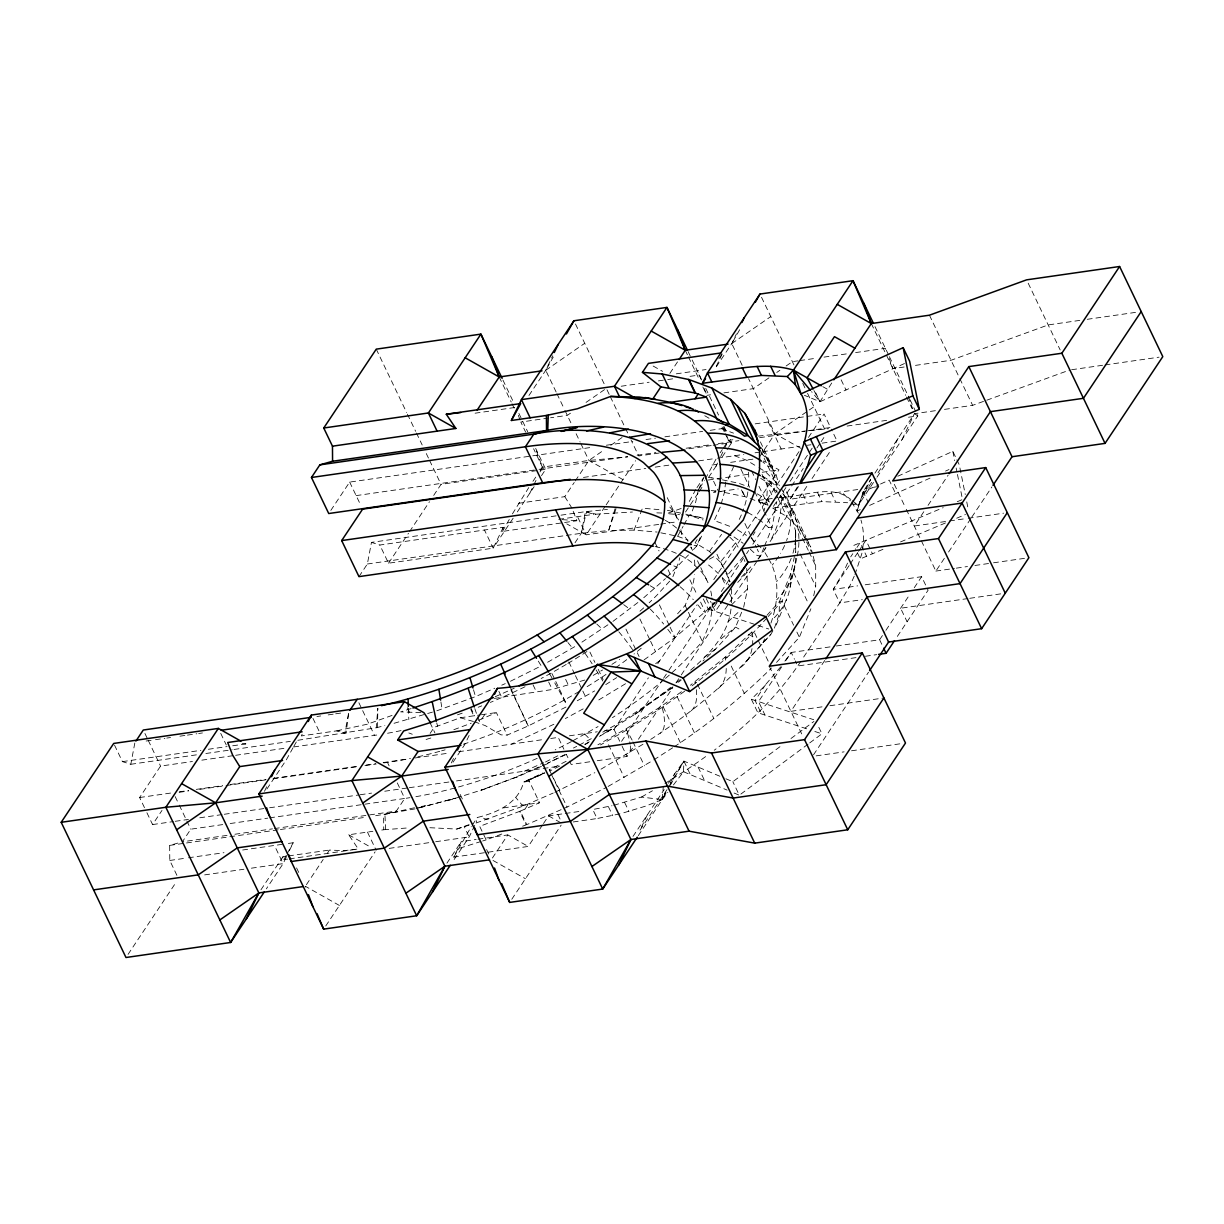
<?xml version="1.0" encoding="UTF-8"?>
<svg xmlns="http://www.w3.org/2000/svg" width="1224" height="1224" viewBox="0 0 1224 1224"><rect width="100%" height="100%" fill="white"/><g stroke="black" fill="none" stroke-linecap="round" stroke-linejoin="round"><path stroke-width="0.75" stroke-dasharray="5 3.75" d="M377.451 727.454L377.879 708.466M673.445 784.951L683.512 771.732L683.895 761.098L724.164 778.051M638.285 835.64L662.261 799.624L663.27 786.389M297.83 740.291L376.273 727.76L377.772 708.344M286.676 856.203L282.958 856.739L282.637 859.493L287.579 859.141M725.694 481.981L724.317 492.813L721.288 503.523M348.595 713.699L346.04 733.314L338.191 730.499M114.505 745.095L122.415 761.619L130.8 764.281L134.885 742.647M358.969 576.626L367.368 564.004L371.453 542.385L559.123 515.426M348.488 713.73L344.755 733.558L336.37 730.896L301.334 735.93L303.659 731.111M575.02 542.752L581.308 533.282L585.393 511.663L607.456 509.429M573.184 511.295L576.856 520.736L502.437 531.43L503.232 527.314L379.822 545.032L371.453 542.385M860.227 509.643L857.091 511.066L863.18 491.864L870.692 479.456L858.238 505.328L851.17 503.584M690.657 670.155C710.119 653.31 729.259 633.665 731.202 606.568M743.641 607.272L747.619 588.851L746.686 568.38M770.936 623.138C778.158 602.606 780.407 577.804 768.458 558.572M766.913 615.335L779.428 601.55L790.765 573.536L794.743 555.084M790.153 587.168L794.835 565.442M768.137 616.559L782.105 601.168L793.626 572.725L796.824 557.838M797.237 555.971C804.091 525.234 789.694 490.901 761.711 475.799M813.7 595.751L815.704 586.449L815.674 565.779L812.812 554.87M698.522 489.371L695.691 501.978L690.504 515.61L681.386 514.845M566.299 535.439L581.308 533.282L586.617 511.54L595.721 514.172M774.394 628.157L779.168 614.264L779.428 601.55L782.105 601.168L793.611 625.204M615.045 508.679L608.665 530.528L581.308 533.282M544.496 772.941L523.612 782.059C518.395 803.326 496.653 812.812 477.36 817.479L476.35 822.023M857.091 511.066L863.18 491.864L878.786 484.811M616.039 508.649L608.665 530.528L634.078 530.114L657.166 532.058M634.078 530.114L642.447 508.22L662.016 509.857M672.879 576.703L678.341 563.055A257.04 111.063 -25.6 0 0 679.81 557.731M677.561 613.79L685.149 605.452L691.3 590.09A257.04 111.063 -25.6 0 0 694.574 574.484M665.504 678.402A257.04 111.063 -25.6 0 0 687.245 658.175L702.423 641.514L708.574 626.153A257.04 111.063 -25.6 0 0 711.909 597.832M700.082 537.718L696.731 545.981L691.866 551.366M763.898 547.74L760.502 556.094L757.962 558.894M764.572 546.057L772.023 527.666L776.827 501.565M741.637 612.23L735.609 627.116L716.116 648.598L702.989 660.975M650.694 739.388C692.356 712.414 730.927 680.299 763.133 642.432L764.541 638.928M776.2 625.005L786.695 599.087M776.536 662.413L799.379 637.23L810.9 608.787M698.598 489.524L703.387 478.569M728.219 478.951L733.65 466.619M847.544 563.116L843.336 572.465L833.253 589.387L839.725 602.897L801.919 659.675M854.23 576.167L849.808 585.99L839.725 602.897L862.293 599.668M854.964 574.546L861.742 553.998A291.082 125.766 -25.6 0 0 860.977 520.093M720.278 507.088L714.189 520.521L732.763 527.422M264.506 791.285L266.832 786.42M286.232 857.198L283.142 863.624L266.342 888.854M289.323 850.772L293.194 842.755L285.682 843.826M528.952 395.49L545.72 370.306L552.728 355.74M503.232 527.314L493.18 548.184L388.528 563.208L379.822 545.032M529.946 492.981L533.052 486.525M533.832 484.903L536.953 478.431M540.059 471.959L542.4 467.109L535.531 448.489M451.319 762.95L453.66 758.1M469.098 735.471L464.615 744.789L452.314 763.256M542.477 825.037L528.232 846.442L453.813 857.121L461.295 841.607L476.167 839.465M474.759 825.328L469.19 836.91L452.375 862.14M718.779 358.8L722.848 352.696L715.367 368.21L731.768 343.577L736.45 333.877M705.315 478.997L716.147 458.878M715.994 466.267L717.539 463.039M720.661 456.567L723.767 450.095M724.547 448.489L728.448 440.395L725.939 433.633M647.328 814.893L639.861 830.408L667.248 789.281L662.261 799.624L645.583 806.142L621.746 813.379M670.247 783.069L674.73 773.752L683.895 761.098L690.367 774.624M898.095 438.314L890.613 453.844L876.919 474.407M902.027 439.554L913.716 415.303M701.612 536.127L696.731 545.981L693.167 545.017M453.813 857.121L471.286 826.582M689.296 501.442L695.982 489.156M283.861 859.676L286.401 855.071M287.242 853.526L293.194 842.755M660.884 532.822L677.622 536.296L683.068 526.412M683.971 524.775L689.418 514.891L703.571 518.104M292.995 747.818L286.278 759.92L265.317 791.408M512.412 513.912L528.768 487.58M613.821 805.285L641.468 797.054L662.261 799.624L666.774 791.591M670.37 785.181L683.895 761.098L668.182 787.705M556.124 392.001L545.72 370.306L553.248 357.087M742.172 365.288L731.768 343.577L741.178 327.068M746.778 660.975L770.783 634.491L773.492 629.748M293.837 746.303L297.524 739.862M502.437 531.43L509.811 518.548M797.39 486.938L790.061 499.239L785.211 489.095M831.723 382.99L819.988 401.732L804.413 395.306M697.16 539.585L695.14 542.798L709.461 551.473L713.194 555.115M144.478 807.656L139.628 797.528L160.558 766.086L192.459 761.496M330.832 510.393L349.666 482.088L530.879 456.078M146.911 812.736L152.572 824.563L161.996 810.41M222.692 824.594L190.791 829.184L182.391 841.791L227.435 835.334M128.076 954.353L176.394 881.8M388.528 563.208L408.495 533.251M409.535 531.675L429.486 501.702M433.694 495.399L441.038 484.352L538.223 470.399M260.942 889.802L282.958 856.739M532.96 481.292L536.112 476.564M540.304 470.261L542.4 467.109L588.912 460.438L627.652 456.965M513.131 518.226L493.18 548.184L484.474 530.007M517.339 511.907L534.138 486.678M541.498 475.646L545.69 469.327L535.668 448.412M306.398 884.692L323.182 859.493M327.374 853.204L329.47 850.053L343.852 850.695L358.265 848.997L348.702 834.783L372.876 831.31M518.288 503.324L564.799 496.653L574.24 482.486M575.28 480.91L588.912 460.438L604.518 449.636M430.129 733.406L434.168 727.331L460.239 717.769L479.67 714.969M669.88 373.351L678.081 361.034M385.682 829.597L384.917 814.434L396.331 811.068L404.746 798.461A257.04 111.063 -25.6 0 0 409.948 797.666M325.752 925.971L375.11 851.843M605.115 506.445L586.204 534.827L566.819 523.903M606.155 504.869L635.562 460.698M481.828 718.916L484.964 714.219M446.944 863.149L461.295 841.607M472.296 825.068L477.36 817.479M696.991 487.642L704.075 477.008M720.248 452.712L722.298 449.636M723.323 448.091L728.448 440.395L735.884 439.324M699.592 488.024L704.565 480.558M685.532 512.014L698.139 493.088M699.179 491.512L703.387 485.194M708.635 477.314L718.09 463.116M722.282 456.812L727.546 448.917M728.586 447.341L731.738 442.614L730.192 439.401M492.431 858.009L507.792 834.921L528.232 846.442M525.019 809.064L528.156 804.352M759.584 456.812L774.96 433.724L807.718 411.05M543.502 823.507L548.582 815.873L563.392 813.746M766.193 504.701L758.635 500.432L778.984 469.863L763.271 461.004M604.732 730.728L614.035 729.397L648.399 677.805M657.762 663.729L696.854 605.023M713.776 579.625L799.088 451.488M808.467 437.427L824.073 413.972L830.561 427.482L806.371 430.955M511.8 899.242L561.158 825.129M785.9 487.611L772.252 508.113L821.87 501.595L847.635 502.727M790.107 481.307L812.155 448.183M621.562 741.346L662.521 679.84M663.576 678.264L667.769 671.945M668.824 670.37L713.99 602.56M721.334 591.513L745.493 555.237M746.548 553.661L748.644 550.509M752.837 544.206L803.25 468.501M816.913 447.999L820.049 443.256M821.105 441.68L825.313 435.377M717.126 602.468L711.894 610.317L705.422 596.792M719.574 605.115L715.351 611.449L710.486 601.305M798.507 486.571L790.061 499.239L857.749 489.524M597.22 760.716L626.994 756.447L634.277 745.493M638.438 739.235L672.802 687.643L622.863 720.783L602.575 732.273M675.969 682.885L680.207 676.535M681.263 674.944L728.846 603.493M729.902 601.902L757.396 560.623M758.452 559.031L765.857 547.908M770.08 541.559L807.886 484.796M812.048 478.538L830.79 450.386M632.976 836.436L664.188 789.572M668.396 783.238L674.73 773.752M874.915 473.122L914.496 413.681L937.003 410.453M871.656 482.317L863.226 494.97L863.18 491.864L868.03 502.008M854.888 503.645L858.238 505.328L875.971 478.706M877.011 477.146L917.786 415.9L916.24 412.687M765.536 684.752L755.086 700.449L761.558 713.974M850.695 556.859L852.791 553.722M856.968 547.449L860.105 542.737L864.159 551.183M781.754 666.728L758.528 701.582L765.015 715.107M785.961 660.394L791.24 652.468L834.493 646.257M849.074 565.61L833.253 589.387L857.687 585.868M850.129 564.034L857.519 552.942M858.575 551.351L865.949 540.258L872.437 553.784M800.863 661.251C787.2 682.227 770.493 701 752.393 718.228A291.082 125.766 -25.6 0 1 714.235 750.236M824.716 660.501L790.888 711.328L822.513 706.784M923.799 511.724L914.282 526.014L947.774 521.194M928.037 505.359L948.126 475.187M836.375 645.981L879.612 639.769L884.86 631.89M885.916 630.314L910.075 594.038M914.267 587.734L921.626 576.688L928.098 590.213L896.595 637.52M813.532 754.81L868.52 672.221M906.28 509.322L935.87 571.072L944.331 558.374M948.569 552.024L970.77 518.67M971.825 517.079L991.93 486.907M709.461 551.473L721.579 534.368M780.667 666.866L763.378 687.23L751.383 699.241L757.87 712.751L807.718 729.152M784.89 661.113L791.24 652.468L794.483 659.231M662.261 799.624L667.86 792.28M724.103 568.471L720.401 562.183L735.578 542.798L729.183 536.54M729.672 581.92L727.79 574.775L743.549 556.385L744.896 561.525M666.759 577.376L690.642 552.697M741.469 577.101L752.898 564.494M766.867 617.967C744.192 643.732 717.952 666.208 690.627 686.894M669.666 581.186L657.028 595.078A257.04 111.063 -25.6 0 1 649.179 602.759M737.705 582.425L747.573 571.807M763.133 642.432L770.783 634.491M703.341 598.949L708.206 609.093L714.862 602.422M731.569 604.855L747.619 588.851M643.763 597.71L665.443 578.615M716.346 602.208L675.036 637.474L641.56 661.694M768.167 661.144L754.183 631.966L751.918 631.89L725.082 657.212L690.382 685.272M674.179 746.824C709.063 723.797 741.759 697.451 771.457 668.013M727.882 621.93L739.709 610.929M612.949 621.379L638.178 602.3M672.863 686.863L634.874 714.311L670.645 687.429M676.474 682.64L680.85 679.045M678.448 682.273L681.248 679.978M721.043 638.836L735.609 627.116L742.081 630.712M725.893 778.785L732.855 781.708L781.815 745.324M790.995 738.5L813.945 721.441M740.857 794.085L808.177 744.054M809.707 742.922L821.947 733.819L817.907 725.373M704.443 657.135L716.116 648.598M581.92 642.141L611.403 622.496M655.666 663.638L659.843 660.608M681.447 691.744L661.664 706.049L626 728.892L597.909 744.804M684.629 691.223L663.163 706.768L627.178 729.795L600.464 744.926M545.72 370.306L584.735 343.301M570.445 413.207L567.324 415.364L550.571 417.767M586.036 402.405L606.324 388.375L609.521 395.046M731.768 343.577L770.783 316.588M610.761 445.322L624.806 435.591M768.963 377.849L753.357 388.651L723.598 392.919M776.766 372.448L779.887 370.291M786.129 365.976L792.372 361.661L797.956 360.851M809.278 409.964L813.96 406.72M660.455 695.798L668.671 690.305M599.469 736.389L611.419 729.259L600.632 735.364M547.618 662.261L575.678 646.134M605.758 684.614L616.651 677.637M625.541 683.726L595.859 701.704M607.379 731.906L641.085 710.272M601.015 769.162L644.329 743.458M608.098 786.451L652.27 760.838M653.846 759.844L672.619 747.818M611.923 664.372L619.65 659.461M664.969 783.513L688.056 768.84A291.082 125.766 -25.6 0 0 708.268 754.673M715.765 491.038L713.47 492.476L718.763 491.711M593.166 675.388L602.575 670.002M641.468 797.054L652.453 790.781M709.461 559.169L714.449 556.339L720.401 562.183M577.254 700.771L594.665 690.917M583.19 708.88L565.366 718.534M591.314 738.653L578.325 745.569M584.904 744.284L591.269 740.673M584.965 744.62L588.254 742.739M573.077 740.658L598.046 726.582M529.273 781.249L523.612 782.059L542.966 772.956M510.469 681.248L541.253 665.871L537.474 659.812M495.154 696.762L514.218 688.24M565.978 707.059L528.202 725.939L507.164 735.104L500.998 734.859L485.209 725.587L475.279 722.053M553.875 724.271L511.494 744.131M545.476 761.986L560.255 754.596M573.398 748.032L576.688 746.395M564.723 754.688L547.618 763.225L566.651 754.213M559.643 766.071L549.79 770.998L549.27 769.743L566.253 761.252M554.87 792.311L594.833 772.681M501.794 834.018L486.173 839.878L479.686 826.353L520.292 811.13L526.764 824.639L567.064 807.06L606.492 787.369M520.292 811.13L539.554 802.714L528.768 780.178L544.879 772.864M904.475 363.543L819.988 401.732L811.558 391.665M880.515 484.031L889.19 480.114L895.662 493.639M897.789 476.228L952.823 451.35L956.066 458.113M869.652 505.39L931.785 477.314M945.54 471.087L948.983 469.542M436.815 710.807L475.524 696.609L494.771 688.209M501.763 685.165L505.252 683.635M478.676 720.293L496.378 712.582L507.164 735.104M524.438 771.166L543.716 762.751M541.391 766.392L517.431 776.842L480.925 790.291L514.401 777.73L544.129 764.755M543.104 765.643L548.23 763.409M528.768 780.178L544.542 773.293M476.09 822.987L524.316 805.652L553.172 793.06M853.832 545.384L943.199 507.654M957.245 501.733L962.508 499.499L956.174 468.027M882.963 549.331L860.319 558.894L855.454 548.765M900.527 541.926L946.167 522.663M956.694 518.211L965.476 514.508M453.859 729.703L471.225 723.2M522.617 826.2L526.091 824.899L519.619 811.374M944.5 409.382L972.636 405.343L984.999 400.845M986.758 400.202L1069.776 369.985M681.171 508.465L666.805 513.621L679.565 514.692M429.899 827.715L456.751 829.061L472.862 823.278M392.062 715.413L367.384 724.195L336.37 730.896M494.312 698.43L552.254 689.495L585.118 679.947M420.016 807.656L455.588 798.155L415.135 808.88L372.356 816.301M416.328 808.574L425.417 805.729L416.328 807.396M411.157 708.574L400.615 711.878L422.173 712.674M394.052 723.292L435.056 711.358M426.074 739.495L433.021 737.307M447.678 800.726L486.402 788.486M456.751 829.061L469.067 825.19M459.78 848.156L480.894 841.531M482.654 840.98L486.173 839.878M514.401 777.73L517.431 776.842M176.914 875.344L169.784 860.472L169.662 845.401L178.75 842.831M414.508 807.733L383.617 814.679L383.739 829.75L380.113 830.27M619.941 813.838L597.098 818.535L592.768 809.523L612.015 805.744M376.273 727.76L384.841 725.602M676.306 373.825L706.064 369.541M621.211 386.233L649.118 382.225M658.42 380.894L665.856 379.822M667.723 379.547L673.307 378.752M690.045 376.349L699.348 375.018L701.23 380.098M799.808 360.59L816.561 358.188M823.997 357.117L848.186 353.644M855.622 352.573L885.396 348.305L886.65 351.686M1079.813 320.382L1048.188 324.926L951.033 360.269L913.532 365.655M1087.249 319.311L1137.479 312.105M475.096 413.192L516.023 407.317M548.719 418.042L520.812 422.051L525.601 432.057M706.86 395.337L710.578 394.801M904.154 367.001L892.893 368.623L889.144 358.464M1071.643 369.725L1103.268 365.18M1105.119 364.92L1159.082 357.163M532.761 455.802L593.166 447.127M606.385 445.23L632.808 441.436M646.027 439.538L655.467 438.177M664.907 436.83L702.653 431.399M710.211 430.328L725.266 428.155M755.177 423.856L824.073 413.972M758.207 436.127L808.161 430.741M356.138 495.613L537.168 469.618M539.05 469.343L627.667 456.628M637.092 455.267L655.957 452.559M686.129 448.229L710.639 444.71M718.182 443.623L738.913 440.655M759.66 437.672L804.52 431.231M540.09 470.138L545.69 469.327L542.4 467.109L533.603 448.749M659.185 453.033L638.714 455.971L631.003 439.875M688.944 448.764L711.282 445.551M713.133 445.291L731.738 442.614L728.448 440.395L725.251 433.724M810.013 430.588L828.48 428.721M847.084 426.059L888.012 420.169M908.483 417.231L917.786 415.9L914.496 413.681M583.481 477.421L645.767 468.471M655.207 467.124L670.308 464.952M698.629 460.882L715.612 458.449M717.494 458.174L743.84 454.395M755.055 452.788L760.655 451.977M762.521 451.702L799.823 446.347M807.274 445.291L810.992 444.756M822.146 443.149L837.032 441.007L831.371 429.18M712.047 465.028L717.631 464.233M730.652 462.351L754.841 458.878M708.298 480.022L749.226 474.147M762.246 472.265L778.984 469.863M720.538 491.451L738.194 488.927M561.005 515.166L585.393 511.663L593.778 514.325L632.441 512.014M558.741 519.343L593.778 514.325M758.635 500.432L777.118 497.786M778.954 497.525C801.475 497.632 831.341 482.99 850.848 499.53M865.276 488.437L878.434 486.555M367.368 564.004L564.417 535.714M658.757 524.408L586.204 534.827L577.499 516.65M660.623 524.147L677.362 521.745M949.625 520.934L966.379 518.532M968.23 518.257L1003.588 513.193M935.87 571.072L954.475 568.41M956.342 568.135L967.496 566.544M974.947 565.473L991.685 563.071M993.551 562.795L1028.894 557.716M865.215 584.797L921.626 576.688M967.893 598.567L900.619 608.236L907.091 621.761M969.76 598.307L1005.271 593.212M146.146 741.025L153.643 739.954M155.525 739.678L164.903 738.332M166.785 738.057L170.534 737.521M179.928 736.175L185.558 735.364M187.425 735.104L196.819 733.757M198.686 733.482L202.45 732.947M316.924 716.499L320.688 715.963M328.185 714.893L333.815 714.082M335.697 713.806L341.328 712.995M122.415 761.619L200.904 750.343M208.386 749.272L227.067 746.594M232.698 745.783L245.825 743.901L242.597 742.081M856.004 657.625L797.727 665.994L795.294 660.914M865.414 656.263L876.69 654.641M130.8 764.281L196.483 754.841M205.877 753.494L232.147 749.731M234.013 749.455L290.317 741.377M481.43 714.724L496.378 712.582M201.853 760.15L233.753 755.575M235.635 755.3L286.309 748.032M293.806 746.946L374.513 735.364A257.04 111.063 -25.6 0 0 377.971 734.844M139.628 797.528L171.712 792.907M179.27 791.836L188.695 790.475M196.253 789.388L222.676 785.594M230.234 784.508L266.098 779.367M273.64 778.28L358.586 766.086M366.144 765L375.584 763.638M383.127 762.552L407.668 759.033M415.211 757.947L449.193 753.066M458.633 751.72L543.272 739.556M550.739 738.485L558.221 737.414L563.897 749.241M569.389 735.808L597.297 731.799M179.148 792.311L188.527 790.964M199.787 789.358L224.191 785.854M226.058 785.579L265.47 779.918M272.983 778.846L357.439 766.714M364.951 765.643L376.212 764.021M383.709 762.934L387.473 762.399A257.04 111.063 -25.6 0 0 410.423 758.39M829.949 705.712L883.896 697.971M152.572 824.563L173.349 821.579M175.231 821.304L188.45 819.407M199.772 817.785L222.416 814.541M224.313 814.266L267.719 808.024M269.617 807.764L358.326 795.019M360.223 794.743L371.545 793.121M384.764 791.224L407.408 787.965M409.306 787.705L448.933 782.014M456.491 780.927L541.268 768.749M543.135 768.488L559.965 766.071M589.784 761.787L571.18 764.449L566.314 754.321M230.204 823.523L267.735 818.137M269.617 817.861L404.746 798.461L396.515 781.294M234.932 834.248L272.478 828.862M274.344 828.587L396.331 811.068M169.662 845.401L184.686 843.244M186.553 842.969L278.521 829.765M280.403 829.505L364.844 817.372M816.194 755.866L844.101 751.857M851.537 750.786L901.782 743.565M503.416 807.901L539.554 802.714M169.784 860.472L186.599 858.055M188.465 857.779L223.977 852.684M242.658 850.007L283.815 844.101M565.228 813.486L579.916 811.374M288.543 855.928L329.47 850.053M289.43 858.881L358.265 848.997M204.653 874.885L243.897 869.254M251.379 868.183L283.142 863.624L274.436 845.447M389.186 848.385L433.832 841.974M435.698 841.714L469.19 836.91L464.156 826.399M573.23 821.962L597.098 818.535M478.033 839.19L507.792 834.921M383.739 829.75L407.623 827.944M656.829 512.856L662.459 513.055M768.335 527.498L772.023 527.666L764.618 512.213M488.407 819.131L484.673 818.871L480.757 816.408M562.367 519.634L576.856 520.736M242.199 743.611L245.825 743.901M708.757 477.391L720.661 479.471M711.175 490.579L716.56 491.023M727.117 657.487L725.082 657.212L725.342 658.237A80.753 39.734 48.7 0 1 725.878 661.771M460.239 717.769L473.596 721.533M722.405 479.839L738.638 483.22L747.956 486.662M758.987 486.356L768.045 505.252L745.125 496.73L718.366 491.176L711.878 477.651M667.355 510.301L683.91 513.743M685.746 514.126L703.157 519.986M690.504 515.61L703.249 518.257M696.624 682.548L694.849 682.043L695.156 683.053M708.206 609.093L756.279 624.898M758.054 625.479L768.733 628.998M751.383 699.241L813.7 719.712M814.832 731.478L821.947 733.819M524.316 805.652L521.975 804.872L515.656 797.405M721.533 428.691L733.497 433.143M734.492 455.741L746.456 460.178L757.381 466.788M677.622 536.296L688.133 540.197M408.816 732.947L412.274 734.247M683.512 771.732L727.163 790.107M734.109 793.03L739.327 795.233L732.855 781.708M673.873 565.901L677.255 567.477M748.553 634.323L755.04 637.918M822.803 386.662L827.516 389.308M800.909 448.351L774.96 433.724L748.568 378.644M653.142 366.037L662.567 371.346M622.97 479.624L588.912 460.438L580.91 443.746M548.582 815.873L562.214 823.553M493.027 860.472L525.448 878.74M348.702 834.783L371.316 847.528M339.4 905.454L305.357 886.268L306.811 889.695M704.733 415.716L711.037 419.434M650.265 585.776L654.947 588.53M758.957 467.736L765.199 471.515L779.52 485.53M760.685 478.37L766.882 482.118L777.271 492.293M772.726 508.082L786.787 516.589L801.108 530.589L806.907 540.488M737.475 529.87L746.518 535.347M734.002 536.923L743.167 543.334M623.674 604.625L629.809 609.185M852.317 500.692L858.238 505.328M750.266 549.224L756.998 555.466L760.502 556.094L757.212 549.224M596.822 624.056L602.208 629.151M761.45 453.492L766.561 458.48L776.23 474.958L778.265 482.761M760.976 547.801L751.046 538.086A80.753 71.13 -52.5 0 0 755.055 531.843M584.72 734.094L590.427 739.74M843.443 493.731L850.389 500.8M567.936 642.539L572.557 648.139M564.799 496.653L571.945 508.144M851.552 501.978L858.345 513.116M762.246 449.468L771.916 465.946L776.796 484.658L776.812 492.17M781.447 488.82L789.189 502.008L791.224 509.811M795.692 541.406L795.508 530.895L790.658 512.351L781.065 496.011L781.249 497.25A80.753 72.491 -38.2 0 1 769.911 541.36M807.871 542.125L810.778 547.067L812.415 553.309M767.509 556.951L763.699 550.479A80.753 72.491 -38.2 0 0 765.903 547.526M735.578 542.798L739.112 548.842M725.021 570.047L727.79 574.775M813.96 390.563L819.988 401.732L814.327 389.89M549.27 769.743L549.714 770.661A80.753 1.576 64.9 0 0 552.269 775.802M1028.191 283.188L1060.183 349.957M929.444 315.195L959.035 376.961M959.83 378.629L972.636 405.343M956.877 459.811L959.31 464.875L965.262 494.511M874.992 326.594L888.593 354.975M889.389 356.643L909.294 398.198M910.075 399.804L915.476 411.065M871.304 323.549L885.702 353.598M886.497 355.266L905.699 395.321M906.494 396.989L912.094 408.678M894.285 484.276L905.485 507.654M841.148 379.838L845.998 389.982M761.527 297.279L793.978 364.997M802.776 383.357L806.769 391.695M807.565 393.363L824.762 429.257M864.97 552.881L866.577 556.247M831.127 492.461L835.441 501.473M817.54 492.584L821.87 501.595M879.612 639.769L882.856 646.532M768.274 421.989L781.218 449.024M802.822 494.098L807.136 503.11M760.395 441.91L771.916 465.946L768.213 466.375A80.753 72.797 -22.5 0 0 762.873 462.106M793.504 511.02L805.836 536.77M806.662 538.483L810.778 547.067M761.619 447.999L773.951 473.749M783.834 494.542L811.175 551.443M760.349 450.31L776.796 484.658L773.063 484.903A80.753 72.078 -7.1 0 0 761.833 476.549M798.4 529.717L801.689 536.586M802.5 538.3L808.268 550.326M809.095 552.039L815.674 565.779M780.3 495.644L793.458 523.107M769.514 480.527L777.745 497.694M778.571 499.423L786.787 516.589M762.032 474.422L772.726 496.745M800.083 553.829L815.704 586.449M767.938 499.101L769.376 502.1M751.597 470.903L755.698 479.487M688.148 351.64L691.346 358.326M692.157 359.994L701.75 380.021M705.743 388.36L718.549 415.074M724.027 426.518L726.337 431.353M754.749 491.604L763.807 510.5M793.626 572.725L808.421 603.631M685.256 350.263L687.659 355.266M688.454 356.934L699.654 380.312M702.851 386.983L706.049 393.669M722.053 427.038L724.44 432.057M740.903 469.113L749.608 487.29M742.693 491.666L745.125 496.73M741.438 489.875L744.682 496.638M744.881 523.474L750.633 535.5M751.459 537.214L756.386 547.511M796.901 632.074L799.379 637.23M716.958 554.273L725.189 571.44M726 573.153L730.116 581.737M769.284 666.254L802.883 736.358M722.298 578.447L725.541 585.21M729.581 593.655L732.013 598.72M674.194 510.974L678.509 519.971M667.233 497.648L677.928 519.971A257.04 111.063 -25.6 0 0 667.585 504.64M692.524 550.448L690.872 547.006A257.04 111.063 -25.6 0 1 692.08 550.127M697.466 560.745L699.929 565.901M700.755 567.615L708.145 583.068A257.04 111.063 -25.6 0 0 701.245 571.593L691.086 561.862A257.04 111.063 -25.6 0 0 679.442 554.793M575.479 323.993L604.732 385.024M610.332 396.714L624.714 426.763M625.525 428.431L630.238 438.269M689.892 579.809L697.298 595.247M700.587 602.116L705.529 612.428L702.729 611.036A80.753 39.734 48.7 0 0 696.961 603.814M731.233 666.07L744.391 693.549M654.917 542.354L659.032 550.938M668.09 569.833L671.379 576.703M685.149 605.452L687.613 610.608M688.439 612.321L702.423 641.514M659.415 604.855L669.283 625.464M670.094 627.178L675.036 637.474L672.542 635.853A80.753 32.161 52.4 0 0 667.08 628.371M697.451 684.262L713.898 718.595M556.92 393.669L564.126 408.694M564.922 410.361L572.113 425.386M576.122 433.724L580.115 442.078M639.907 618.962L649.776 639.571M650.602 641.284L655.529 651.596M677.117 696.655L694.391 732.717M698.093 767.081L704.58 780.591M625.938 629.075L639.096 656.538M680.437 742.815L663.163 706.768L661.664 706.049L662 707.028A80.753 24.128 55.8 0 1 660.241 733.268M502.911 380.021L513.3 401.732M518.899 413.406L527.697 431.766M499.208 376.977L511.204 402.007M512.014 403.691L514.417 408.694M589.953 652.101L594.895 662.398M598.184 669.268L603.126 679.565M632.12 740.092L626 728.892L626.367 729.841A80.753 15.744 58.9 0 1 630.131 744.253M632.93 741.805L644.451 765.841M614.035 729.397L619.711 741.224M622.129 746.303L626.994 756.447M568.839 661.878L574.607 673.904M575.418 675.617L581.997 689.357M582.823 691.07L585.286 696.226M608.527 744.727L624.163 777.347M565.641 679.335L568.517 685.333M624.653 802.516L628.983 811.527M551.993 673.613L566.788 704.519M548.658 681.982L552.254 689.495M608.404 806.677L612.719 815.689M376.258 349.146L406.598 412.473M407.424 414.186L415.624 431.307M416.451 433.021L422.188 445.001M426.289 453.553L428.752 458.679M429.563 460.392L441.038 484.352M533.037 684.828L536.632 692.34M510.928 689.877L528.202 725.939L527.1 723.476M551.443 774.44L567.064 807.06M498.872 691.346L501.748 697.359M557.884 814.526L560.776 820.539M470.628 707.472L474.683 715.918M470.766 709.415L473.994 716.162M349.666 482.088L361.003 505.757M430.022 722.696L434.887 732.839M460.209 794.452L462.611 799.456M486.601 849.533L489.003 854.551M407.286 707.702L409.443 712.2M358.877 702.744L374.513 735.364M387.473 762.399L389.11 765.841M312.962 718.366L320.091 733.237M367.46 832.091L376.166 850.267M296.56 867.908L298.962 872.911M220.733 733.375L226.272 744.942M144.922 733.467L147.4 738.607M148.226 740.336L160.558 766.086M175.154 796.564L178.444 803.418M179.27 805.147L190.791 829.184M477.773 716.897L480.313 723.629M908.239 396.76L912.614 408.602M723.445 426.855L725.327 431.934M704.351 388.559L706.233 393.638M518.303 415.273L520.185 420.352M474.805 708.635L476.503 713.531M473.489 689.724L475.524 696.609M436.738 722.894L437.58 726.26M751.918 631.89L752.148 632.946A80.753 46.742 44.5 0 1 752.638 643.748M966.746 501.917L967.863 507.47M952.823 451.35L954.689 460.622M440.915 701.949L442.063 709.155M766.882 482.118L767.081 483.373A80.753 71.13 -52.5 0 1 763.837 511.647M790.765 573.536L790.949 574.683A80.753 67.549 17.4 0 1 772.359 619.635M790.658 512.351L790.826 513.56A80.753 72.797 -22.5 0 1 786.588 540.549M408.418 708.359L408.816 719.59M795.692 543.257L795.707 552.559L795.524 540.212M795.508 530.895L795.524 538.346M731.539 589.065L731.554 603.111M630.314 745.844A80.753 15.744 58.9 0 1 628.417 753.632M664.127 679.58A257.04 111.063 -25.6 0 1 612.444 717.647M571.409 741.591A257.04 111.063 -25.6 0 1 555.237 749.838M537.168 758.329A257.04 111.063 -25.6 0 1 411.692 797.39M696.318 689.709A80.753 32.161 52.4 0 1 689.846 711.848M726.245 668.442A80.753 39.734 48.7 0 1 716.805 689.678M641.238 648.215A257.04 111.063 -25.6 0 1 633.986 654.044M626.703 659.659A257.04 111.063 -25.6 0 1 615.06 668.182M606.018 674.439A257.04 111.063 -25.6 0 1 585.623 687.582M579.151 691.499A257.04 111.063 -25.6 0 1 462.748 744.437M445.108 749.838A257.04 111.063 -25.6 0 1 441.619 750.817M439.753 751.337A257.04 111.063 -25.6 0 1 414.033 757.641M708.558 564.983A80.753 46.742 44.5 0 1 718.289 573.521M722.206 577.453A80.753 46.742 44.5 0 1 729.55 585.745M752.01 648.644A80.753 46.742 44.5 0 1 740.826 667.248M559.965 790.092A80.753 1.576 64.9 0 1 553.784 778.831M527.039 723.323A80.753 1.576 64.9 0 1 510.301 687.215M694.421 560.057A257.04 111.063 -25.6 0 1 694.88 565.304M665.29 520.368A257.04 111.063 -25.6 0 1 690.091 545.277M643.686 607.869A257.04 111.063 -25.6 0 1 639.433 611.679M586.908 651.505A257.04 111.063 -25.6 0 1 567.814 663.485M566.192 664.448A257.04 111.063 -25.6 0 1 541.176 678.494M525.019 686.74A257.04 111.063 -25.6 0 1 490.304 702.423M481.751 705.865A257.04 111.063 -25.6 0 1 478.202 707.258M462.198 713.179A257.04 111.063 -25.6 0 1 456.873 715.03M401.074 730.59A257.04 111.063 -25.6 0 1 384.979 733.712M618.839 631.798A80.753 24.128 55.8 0 1 634.277 652.101M650.235 609.093A80.753 32.161 52.4 0 1 663.638 624.011M585.103 653.402A80.753 15.744 58.9 0 1 592.125 663.775M596.088 669.956A80.753 15.744 58.9 0 1 602.82 681.064M680.192 586.77A80.753 39.734 48.7 0 1 693.289 599.638M549.484 673.582A80.753 7.13 62 0 1 552.101 678.173M554.747 682.87A80.753 7.13 62 0 1 566.146 703.968M680.896 529.625A257.04 111.063 -25.6 0 1 681.921 538.269M748.507 472.143A80.753 68.758 -64.5 0 1 748.476 486.464M747.849 491.895A80.753 68.758 -64.5 0 1 742.723 511.479M741.331 514.906A80.753 68.758 -64.5 0 1 738.149 521.623M710.762 591.039A257.04 111.063 -25.6 0 1 711.695 596.103M655.069 546.547A257.04 111.063 -25.6 0 1 661.633 548.168M663.362 548.658A257.04 111.063 -25.6 0 1 677.821 554.013M784.63 545.445A80.753 72.797 -22.5 0 1 780.591 553.324M778.724 556.369A80.753 72.797 -22.5 0 1 772.252 565.044M795.676 532.088A80.753 72.078 -7.1 0 1 795.631 537.78M795.508 539.677A80.753 72.078 -7.1 0 1 791.806 556.721M791.224 558.297A80.753 72.078 -7.1 0 1 776.582 581.599M795.676 558.113A80.753 70.319 6.3 0 1 776.613 599.882M747.711 512.519A80.753 67.549 17.4 0 1 757.12 518.226M758.605 519.282A80.753 67.549 17.4 0 1 768.274 527.345M757.228 493.853A80.753 70.319 6.3 0 1 769.1 501.901"/><path stroke-width="1.5" d="M548.245 415.074L547.755 430.404L533.817 434.137L319.862 464.86L311.462 477.482L328.736 513.529L542.676 482.807A257.04 111.063 -25.6 0 1 665.045 502.207M381.46 705.682C444.388 691.239 504.426 665.642 559.873 632.762C586.724 616.345 612.444 598.092 636.251 577.499C652.545 560.776 674.24 546.592 680.376 522.786C708.421 435.514 592.447 421.852 533.817 434.137L525.402 446.76L311.462 477.482M702.76 531.109C740.321 433.709 612.214 416.818 546.531 430.527L332.576 461.249L319.862 464.86M706.477 526.274L706.982 525.249C721.166 497.082 728.433 460.193 707.564 433.296C683.803 405.557 645.415 398.198 610.654 396.438L577.422 408.755L546.409 415.456L511.372 420.49L521.424 399.621L573.934 320.764L666.958 307.408L687.352 349.972M873.401 323.258L853.006 280.694L793.458 370.122L800.955 393.883L903.159 347.692L912.844 395.842L804.168 441.726L810.655 455.236L807.519 465.977L800.144 482.332M271.514 776.72L274.62 770.263M308.295 721.471L311.386 715.061L404.41 701.704L423.978 712.735L430.726 722.971M246.376 918.826L258.845 892.939L215.653 802.806L181.611 783.62M554.288 352.512L558.19 344.418M457.562 750.006L460.668 743.534M494.588 694.253L497.434 688.347C544.221 684.706 589.096 669.543 631.921 651.658A291.082 125.766 -25.6 0 0 696.242 601.061C732.518 568.502 756.524 525.586 783.589 485.729C793.336 470.628 801.567 454.425 805.606 436.83A291.082 125.766 -25.6 0 0 802.21 395.949L795.401 384.795L787.17 376.533L761.404 375.416L702.484 383.265L707.472 372.907L759.982 294.051L853.006 280.694L871.304 323.549L833.835 379.822M432.424 892.097L444.893 866.225L401.702 776.092L367.644 756.891M741.897 322.555L744.223 317.704M618.472 865.383L630.926 839.511L587.75 749.379L553.692 730.177M511.372 420.49L520.72 403.568L446.301 414.248L455.863 428.461L332.469 446.179L323.748 428.002L376.258 349.146L480.91 334.121L502.115 378.354M566.421 333.968L573.934 320.764M303.491 886.528L258.845 892.939L230.632 942.48L125.98 957.505L61.2 822.299L113.71 743.442L218.362 728.418L240.975 741.163M755.284 302.313L759.982 294.051M489.539 859.814L444.893 866.225L416.68 915.766L323.656 929.123L258.876 793.917L311.386 715.061M869.576 670.63L888.609 642.049L981.633 628.692L1028.894 557.716L985.718 467.583L938.456 538.56L845.432 551.917L769.284 666.254L862.308 652.897L905.5 743.029L847.742 829.78L754.718 843.137L689.066 831.173L630.926 839.511L602.713 889.052L509.704 902.409L444.924 767.203L497.434 688.347M135.925 741.071L143.285 730.024L357.24 699.302A257.04 111.063 -25.6 0 0 523.903 642.447L550.54 627.438A257.04 111.063 -25.6 0 0 639.754 559.016L654.917 542.354L661.067 526.993A257.04 111.063 -25.6 0 0 653.738 472.449L643.579 462.718A257.04 111.063 -25.6 0 0 525.402 446.76L542.676 482.807M653.371 546.179A257.04 111.063 -25.6 0 0 572.909 545.904L358.969 576.626L341.68 540.58L362.625 509.138L570.262 479.318M218.362 728.418L165.852 807.274L61.2 822.299M282.56 760.456L239.766 766.591L215.653 802.806L176.654 829.811M477.192 410.04L499.208 376.977L542.003 370.826M349.88 710.348L357.24 699.302M264.231 892.005L230.632 942.48L165.852 807.274L215.653 802.806L262.166 796.136M404.41 701.704L351.9 780.56L258.876 793.917M460.897 745.324L418.103 751.459L397.662 739.954L403.645 730.973L430.022 722.696L470.628 707.472L493.41 697.527M760.961 448.229L747.925 435.469L729.167 424.116L717.218 419.679L706.416 397.142L695.462 393.072L660.884 386.861L642.447 372.341L648.429 363.375L720.982 352.956M418.103 751.459L401.702 776.092L362.687 803.097M610.654 396.438L639.295 397.066L652.79 399.024L660.884 386.861M679.106 359.504L685.256 350.263L728.051 344.112M702.484 383.265L705.544 378.675M695.018 398.779L698.154 394.082M450.279 865.291L416.68 915.766L351.9 780.56L401.702 776.092L448.214 769.422M701.719 595.568L765.811 616.651L772.283 630.161L689.663 691.575L640.703 670.966L597.48 664.418L537.933 753.846L444.924 767.203M634.231 657.441L640.703 670.966L587.75 749.379L548.735 776.368M718.167 600.892L722.344 594.619M806.463 468.287L816.913 452.589L810.441 439.079M720.63 603.524L748.048 562.336L836.42 549.637L878.434 486.555L871.962 473.03L783.589 485.729M800.618 483.404L822.773 450.126L816.286 436.601M716.193 601.091L735.364 579.61L748.048 562.336L741.576 548.811L829.949 536.112L871.962 473.03M637.245 837.201L602.713 889.052L537.933 753.846L587.75 749.379L645.889 741.025L711.527 753.005L804.551 739.648L862.308 652.897M992.985 485.316L1012.019 456.736L1105.043 443.379L1162.8 356.628L1119.608 266.495L1061.851 353.246L968.827 366.603L892.694 480.94L985.718 467.583M825.772 658.925L867.02 596.975L960.044 583.619L1007.306 512.657M949.181 473.596L990.415 411.662L1083.439 398.305L1141.212 311.569M878.572 654.381L886.084 653.295L894.499 640.688M883.896 697.971L826.139 784.706L733.115 798.063L667.478 786.099L609.338 794.452L570.323 821.442L477.314 834.799L474.805 828.036M412.916 708.008C523.459 672.374 630.023 613.683 706.982 525.249L720.783 530.099L730.697 535.225M787.307 376.564L793.458 370.122L821.227 385.774M604.151 724.746L583.71 713.24L611.113 672.098L640.703 670.966L627.377 654.549L683.191 678.05L765.811 616.651M219.83 919.943L258.845 892.939M405.878 893.229L444.893 866.225M591.926 866.516L630.926 839.511M648.659 467.583L666.942 457.195M519.144 685.777L550.341 670.186L588.316 648.674L624.286 625.632L657.762 601.428L688.255 576.366L715.306 550.831L743.228 520.047L754.749 491.604L759.568 469.266L759.523 448.596L754.642 429.899L744.972 413.421L730.652 399.407L711.894 388.069L688.974 379.562L662.215 373.993L642.447 372.341M810.655 455.236L919.316 409.367L909.646 361.218L903.159 347.692M533.817 434.137L546.531 430.527L546.409 415.456M576.183 427.543L561.158 431.383L577.177 427.528M725.893 424.942L729.167 424.116L711.894 388.069M586.571 430.97L603.585 427.099M609.659 432.898L628.493 429.18M630.115 437.152L650.556 433.77M1119.608 266.495L1026.584 279.852L929.444 315.195L871.304 323.549L837.247 304.348M323.748 428.002L428.4 412.978L455.863 428.461M810.349 390.227L793.458 370.122C765.291 361.524 735.746 369.464 707.472 372.907L711.787 381.919M634.369 398.427L645.675 397.601L670.278 402.329L706.416 397.142M341.68 540.58L555.635 509.857A257.04 111.063 -25.6 0 1 663.745 519.542M857.427 518.104L962.079 503.064L1005.271 593.212M221.207 730.254L311.294 717.31M302.129 731.814L227.71 742.509L232.621 755.101L239.766 766.591M397.662 739.954L470.23 729.535M281.903 841.469L237.242 847.88L198.242 874.869L93.59 889.894M469.802 814.48L423.29 821.166L384.29 848.156L291.266 861.512L288.757 854.75M647.634 443.654L669.452 440.778M446.301 414.248L460.714 412.549M661.954 452.314L684.904 450.126M672.894 463.024L696.701 461.678M658.038 403.339C670.308 401.457 682.61 404.027 693.626 409.504M680.284 475.616L704.687 475.264M684.032 489.921L708.711 490.686M684.063 505.711L708.742 507.731M652.79 399.024L655.345 399.238M680.376 522.786L704.779 526.136M670.278 402.329L681.952 405.588M673.537 539.692L691.376 544.527M685.318 406.628L690.351 408.189M656.936 557.991L670.477 564.31M854.903 348.182L834.477 336.661L807.075 377.803L813.103 388.957M651.214 331.061L685.256 350.263L677.759 329.945M634.032 397.31L614.448 386.264L521.424 399.621L530.13 417.797M465.166 357.775L499.208 376.977L491.711 356.658M597.48 664.418L631.538 683.619M695.263 410.147L698.414 412.014M636.251 577.499L648.705 584.858M612.949 596.654L622.144 603.478M587.367 615.152L595.461 622.787M537.214 634.935L544.053 641.728M559.873 632.762L566.788 641.147M530.849 649.21L536.525 658.298M1061.851 353.246L1105.043 443.379M968.827 366.603L1012.019 456.736M912.844 395.842L919.316 409.367M938.456 538.56L981.633 628.692M770.661 366.267L774.976 375.278M757.09 366.389L761.404 375.416M845.432 551.917L888.609 642.049M829.949 536.112L836.42 549.637M883.667 648.23L886.084 653.295M742.356 367.904L746.671 376.916M754.642 429.899L757.105 435.04M744.972 413.421L758.13 440.885M737.322 405.924L754.596 441.986M730.652 399.407L747.925 435.469L744.467 436.172A80.753 71.13 -52.5 0 0 694.895 420.903M688.974 379.562L695.462 393.072M688.531 379.471L695.018 392.981M662.215 373.993L668.702 387.518M804.551 739.648L847.742 829.78M619.482 396.775L614.448 386.264L666.958 307.408L685.256 350.263M683.191 678.05L689.663 691.575M711.527 753.005L754.718 843.137M648.429 663.423L654.917 676.933M555.635 509.857L572.909 545.904M645.889 741.025L689.066 831.173M437.106 431.154L428.4 412.978L480.91 334.121L499.208 376.977M500.738 664.25L505.114 673.996M501.641 883.544L509.704 902.409M317.062 913.685L323.656 929.123M863.807 303.231L871.304 323.549M494.527 868.015L498.902 879.872M452.589 781.264L455.711 789.74M308.479 894.729L312.854 906.586M266.541 807.978L269.663 816.454M474.239 707.013L468.18 688.469M469.939 677.698L472.984 688.01M436.325 721.211L432.256 701.949M438.896 689.341L440.625 700.143M793.458 370.122L795.401 384.795M408.082 699.011L408.342 706.493M332.469 446.179L332.576 461.249M572.266 636.465A80.753 15.744 58.9 0 1 584.093 651.979M604.105 616.1A80.753 24.128 55.8 0 1 617.692 630.467M633.711 594.68A80.753 32.161 52.4 0 1 648.965 607.838M684.614 549.928A80.753 46.742 44.5 0 1 704.198 561.648M538.682 655.498A80.753 7.13 62 0 1 548.612 672.083M660.669 572.511A80.753 39.734 48.7 0 1 678.83 585.592M510.377 687.368A80.753 1.576 64.9 0 1 503.814 672.925M716.116 447.877A80.753 72.797 -22.5 0 1 761.45 461.111M707.564 433.296A80.753 72.491 -38.2 0 1 758.635 450.049M720.477 482.7A80.753 70.319 6.3 0 1 754.015 492.14M716.224 502.467A80.753 67.549 17.4 0 1 747.788 512.672M720.446 464.416A80.753 72.078 -7.1 0 1 760.318 475.646M678.31 410.882A80.753 68.758 -64.5 0 1 723.078 422.632"/></g></svg>
